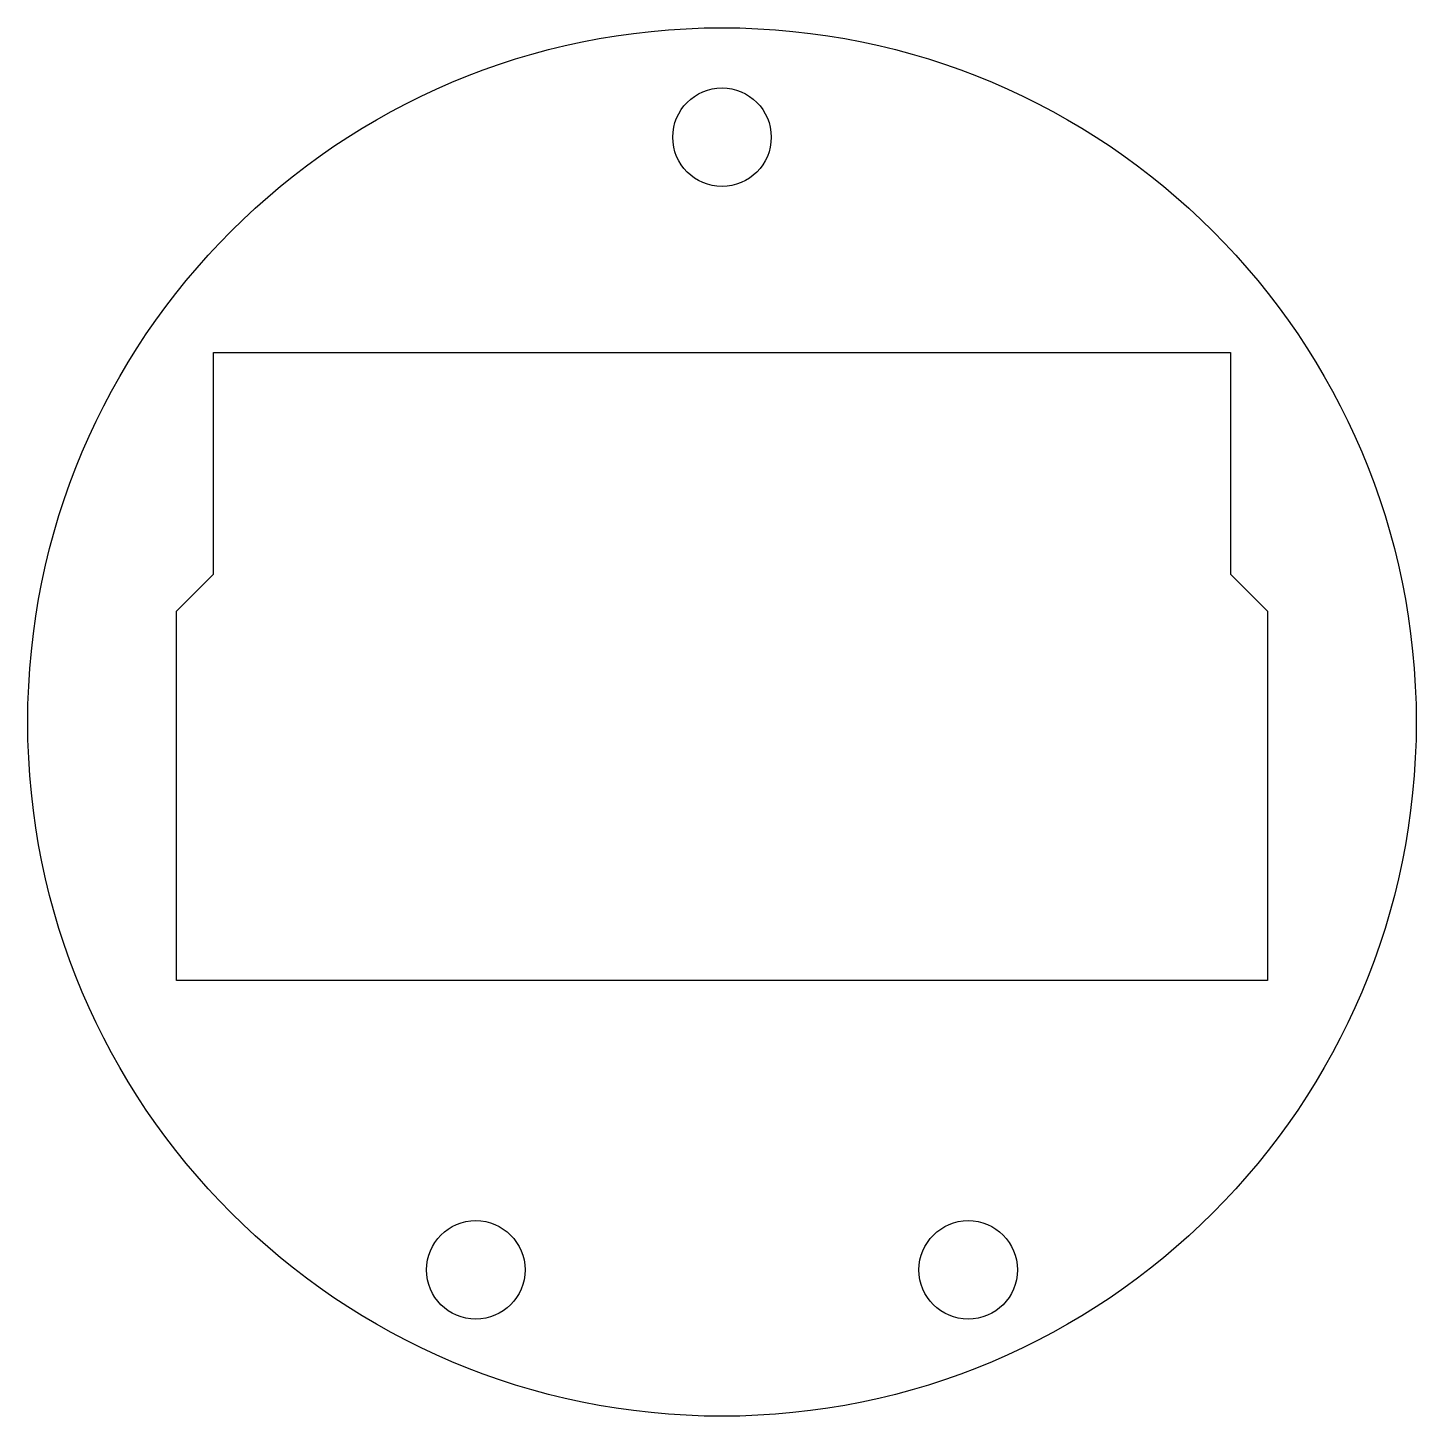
# Model space of a CAD drawing. Header units: millimetres. Extents: x -28.2 to 28.2, y -28.2 to 28.2.
import ezdxf

# ---------------------------------------------------------------- set-up
doc = ezdxf.new("R2010")
doc.units = ezdxf.units.MM
doc.layers.get('0').update_dxf_attribs({"linetype": 'CONTINUOUS'})

msp = doc.modelspace()

# ---------------------------------------------------------------- linework, layer by layer
msp.add_lwpolyline([(20.65, 6), (22.15, 4.5), (22.15, -10.5), (-22.15, -10.5), (-22.15, 4.5), (-20.65, 6), (-20.65, 15), (20.65, 15)], close=True)
for centre, radius in [((0, 0), 28.194), ((0, 23.75), 2), ((-10, -22.25), 2), ((10, -22.25), 2)]:
    msp.add_circle(centre, radius)

doc.saveas('drawing.dxf')
